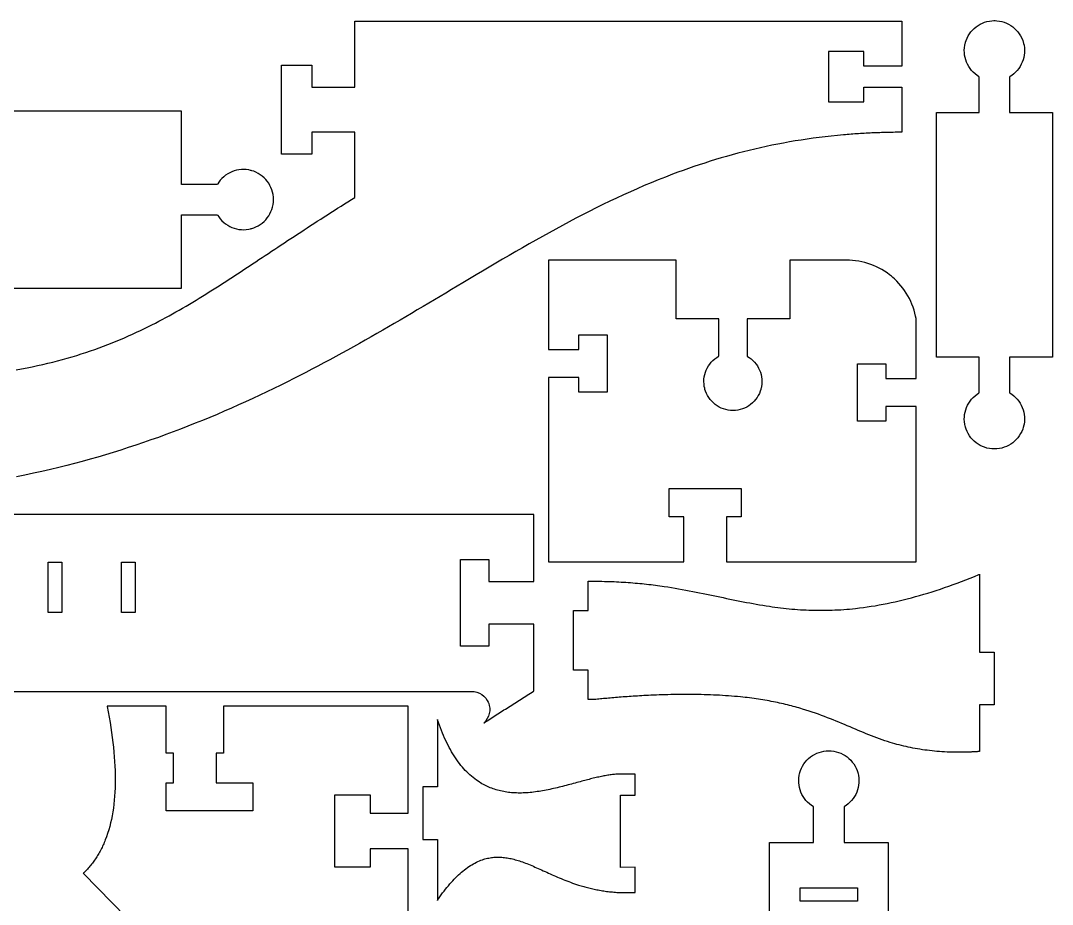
# Model space of a CAD drawing. Extents: x 0 to 398, y 0 to 295.
# Drawn here: x 257.1 to 397.8, y 172.9 to 293.4 of the extents above; entities that cross this region are included whole.
import ezdxf

# ---------------------------------------------------------------- set-up
doc = ezdxf.new("R2010")
doc.units = 0
doc.layers.get('0').update_dxf_attribs({"linetype": 'CONTINUOUS'})

msp = doc.modelspace()

# ---------------------------------------------------------------- linework, layer by layer
at = {"color": 0}
for points in [[(256.514, 245.771), (257.258, 245.911), (257.99, 246.056), (258.713, 246.206), (259.425, 246.36), (260.126, 246.519), (260.818, 246.683), (261.499, 246.853), (262.171, 247.026), (262.833, 247.206), (263.487, 247.389), (264.133, 247.576), (264.769, 247.769), (265.397, 247.967), (266.018, 248.168), (266.631, 248.374), (267.236, 248.585), (267.835, 248.799), (268.425, 249.018), (269.01, 249.24), (269.589, 249.468), (270.161, 249.699), (270.726, 249.935), (271.287, 250.174), (271.843, 250.417), (272.393, 250.664), (272.939, 250.915), (273.479, 251.171), (274.017, 251.429), (274.549, 251.692), (275.026, 251.932), (275.5, 252.174), (275.972, 252.419), (276.442, 252.668), (276.908, 252.919), (277.374, 253.174), (277.838, 253.429), (278.299, 253.689), (278.758, 253.95), (279.217, 254.215), (279.675, 254.482), (280.131, 254.751), (280.585, 255.022), (281.04, 255.296), (281.493, 255.572), (281.946, 255.85), (282.399, 256.131), (282.85, 256.414), (283.303, 256.699), (283.754, 256.985), (284.207, 257.274), (284.658, 257.564), (285.111, 257.857), (285.565, 258.151), (286.018, 258.447), (286.474, 258.744), (286.929, 259.044), (287.386, 259.344), (287.844, 259.647), (288.304, 259.951), (288.765, 260.257), (289.192, 260.539), (289.619, 260.822), (290.047, 261.107), (290.478, 261.393), (290.911, 261.679), (291.344, 261.967), (291.779, 262.256), (292.217, 262.544), (292.656, 262.835), (293.096, 263.125), (293.537, 263.417), (293.981, 263.708), (294.425, 264.001), (294.872, 264.294), (295.321, 264.589), (295.769, 264.883), (296.221, 265.178), (296.674, 265.472), (297.129, 265.768), (297.585, 266.064), (298.043, 266.36), (298.501, 266.656), (298.963, 266.951), (299.425, 267.249), (299.889, 267.544), (300.354, 267.84), (300.822, 268.138), (301.29, 268.433), (301.761, 268.729), (302.233, 269.025), (302.707, 269.321), (302.707, 278.204), (296.857, 278.204), (296.857, 275.204), (292.707, 275.204), (292.707, 287.354), (296.857, 287.354), (296.857, 284.354), (302.707, 284.354), (302.707, 293.354), (377.289, 293.354), (377.289, 287.204), (372.139, 287.204), (372.139, 289.204), (367.289, 289.204), (367.289, 282.354), (372.139, 282.354), (372.139, 284.354), (377.289, 284.354), (377.289, 278.204), (377.215, 278.204), (377.215, 278.204), (376.946, 278.201), (376.678, 278.2), (376.411, 278.196), (376.143, 278.193), (375.876, 278.188), (375.611, 278.183), (375.344, 278.176), (375.079, 278.171), (374.815, 278.162), (374.55, 278.156), (374.286, 278.146), (374.022, 278.138), (373.76, 278.126), (373.497, 278.115), (373.235, 278.104), (372.974, 278.092), (372.713, 278.079), (372.451, 278.065), (372.19, 278.051), (371.931, 278.036), (371.671, 278.021), (371.412, 278.004), (371.154, 277.986), (370.896, 277.968), (370.638, 277.95), (370.381, 277.931), (370.124, 277.911), (369.868, 277.89), (369.611, 277.869), (369.356, 277.847), (368.515, 277.769), (367.681, 277.683), (366.85, 277.59), (366.024, 277.49), (365.203, 277.382), (364.386, 277.267), (363.575, 277.143), (362.768, 277.013), (361.965, 276.876), (361.167, 276.732), (360.372, 276.581), (359.582, 276.422), (358.797, 276.257), (358.015, 276.085), (357.237, 275.906), (356.464, 275.721), (355.694, 275.529), (354.929, 275.331), (354.168, 275.125), (353.41, 274.914), (352.656, 274.697), (351.906, 274.474), (351.158, 274.243), (350.415, 274.007), (349.675, 273.765), (348.939, 273.518), (348.206, 273.264), (347.475, 273.006), (346.749, 272.74), (346.025, 272.469), (345.054, 272.096), (344.09, 271.713), (343.129, 271.319), (342.175, 270.918), (341.224, 270.508), (340.278, 270.089), (339.336, 269.661), (338.397, 269.225), (337.464, 268.782), (336.533, 268.332), (335.606, 267.874), (334.681, 267.41), (333.76, 266.938), (332.84, 266.461), (331.924, 265.976), (331.01, 265.487), (330.097, 264.993), (329.188, 264.493), (328.279, 263.987), (327.371, 263.479), (326.465, 262.965), (325.56, 262.447), (324.656, 261.925), (323.751, 261.4), (322.847, 260.872), (321.943, 260.342), (321.039, 259.807), (320.135, 259.271), (319.231, 258.733), (318.325, 258.193), (317.418, 257.651), (316.649, 257.192), (315.876, 256.731), (315.104, 256.268), (314.329, 255.807), (313.554, 255.344), (312.778, 254.882), (311.999, 254.421), (311.219, 253.96), (310.438, 253.499), (309.654, 253.037), (308.869, 252.578), (308.083, 252.119), (307.294, 251.661), (306.504, 251.204), (305.713, 250.749), (304.917, 250.294), (304.121, 249.843), (303.321, 249.392), (302.521, 248.943), (301.717, 248.496), (300.91, 248.051), (300.101, 247.61), (299.29, 247.169), (298.476, 246.733), (297.66, 246.299), (296.84, 245.867), (296.018, 245.439), (295.192, 245.014), (294.364, 244.592), (293.532, 244.174), (292.588, 243.704), (291.639, 243.24), (290.686, 242.781), (289.729, 242.326), (288.769, 241.878), (287.804, 241.435), (286.835, 240.997), (285.862, 240.564), (284.885, 240.138), (283.904, 239.717), (282.918, 239.303), (281.929, 238.894), (280.936, 238.492), (279.938, 238.096), (278.936, 237.707), (277.931, 237.324), (276.919, 236.949), (275.906, 236.579), (274.888, 236.218), (273.864, 235.864), (272.838, 235.517), (271.807, 235.176), (270.771, 234.844), (269.732, 234.521), (268.688, 234.204), (267.64, 233.896), (266.588, 233.596), (265.531, 233.304), (264.471, 233.021), (263.406, 232.746), (262.336, 232.479), (261.185, 232.204), (260.029, 231.939), (258.869, 231.685), (257.704, 231.44), (256.535, 231.207)], [(89.1869, 256.942), (279.075, 256.942), (279.075, 266.942), (283.957, 266.942), (284.001, 266.868), (284.144, 266.651), (284.351, 266.382), (284.578, 266.132), (284.822, 265.904), (285.083, 265.697), (285.358, 265.514), (285.647, 265.353), (285.947, 265.217), (286.257, 265.104), (286.575, 265.017), (286.9, 264.956), (287.231, 264.919), (287.565, 264.911), (287.901, 264.931), (288.239, 264.978), (288.492, 265.032), (288.575, 265.054), (288.658, 265.076), (288.904, 265.158), (289.219, 265.287), (289.519, 265.442), (289.804, 265.618), (290.071, 265.815), (290.321, 266.033), (290.551, 266.269), (290.763, 266.522), (290.951, 266.792), (291.119, 267.076), (291.264, 267.375), (291.385, 267.685), (291.481, 268.004), (291.55, 268.335), (291.592, 268.672), (291.607, 268.931), (291.607, 269.017), (291.607, 269.103), (291.592, 269.362), (291.55, 269.7), (291.481, 270.029), (291.385, 270.35), (291.264, 270.66), (291.119, 270.958), (290.951, 271.242), (290.763, 271.513), (290.551, 271.765), (290.321, 272.001), (290.071, 272.219), (289.804, 272.417), (289.519, 272.593), (289.219, 272.747), (288.904, 272.876), (288.658, 272.957), (288.575, 272.981), (288.492, 273.003), (288.239, 273.057), (287.901, 273.104), (287.565, 273.124), (287.231, 273.115), (286.9, 273.079), (286.575, 273.018), (286.257, 272.931), (285.947, 272.818), (285.647, 272.681), (285.358, 272.521), (285.083, 272.336), (284.822, 272.131), (284.578, 271.901), (284.351, 271.653), (284.144, 271.382), (284.001, 271.167), (283.957, 271.092), (279.075, 271.092), (279.075, 281.092), (198.343, 281.092)], [(10.7758, 201.926), (318.607, 201.926), (318.701, 201.926), (318.985, 201.897), (319.347, 201.814), (319.692, 201.678), (320.008, 201.494), (320.297, 201.265), (320.549, 200.996), (320.76, 200.689), (320.89, 200.436), (320.925, 200.347), (320.96, 200.26), (321.037, 199.985), (321.093, 199.617), (321.092, 199.247), (321.037, 198.885), (320.931, 198.533), (320.772, 198.2), (320.564, 197.89), (320.376, 197.676), (320.307, 197.611), (320.338, 197.631), (320.351, 197.64), (320.367, 197.65), (320.382, 197.66), (320.396, 197.669), (320.411, 197.679), (320.426, 197.689), (320.442, 197.699), (320.456, 197.708), (320.471, 197.718), (320.486, 197.728), (320.5, 197.737), (320.531, 197.757), (320.544, 197.767), (320.56, 197.776), (320.575, 197.786), (320.59, 197.796), (320.604, 197.806), (320.619, 197.815), (320.635, 197.825), (320.649, 197.835), (320.664, 197.844), (320.679, 197.854), (320.694, 197.864), (320.708, 197.874), (320.724, 197.883), (320.739, 197.893), (320.753, 197.901), (320.96, 198.036), (321.165, 198.171), (321.372, 198.304), (321.581, 198.439), (321.787, 198.574), (321.996, 198.708), (322.204, 198.843), (322.412, 198.976), (322.621, 199.111), (322.831, 199.246), (323.04, 199.381), (323.25, 199.515), (323.461, 199.65), (323.671, 199.785), (323.882, 199.919), (324.093, 200.054), (324.306, 200.189), (324.517, 200.324), (324.729, 200.458), (324.942, 200.593), (325.154, 200.728), (325.368, 200.862), (325.582, 200.997), (325.796, 201.132), (326.01, 201.265), (326.224, 201.4), (326.439, 201.535), (326.653, 201.669), (326.868, 201.803), (327.085, 201.938), (327.085, 201.939), (327.086, 201.939), (327.088, 201.94), (327.089, 201.94), (327.09, 201.942), (327.093, 201.943), (327.093, 201.943), (327.094, 201.944), (327.096, 201.944), (327.097, 201.946), (327.099, 201.946), (327.1, 201.947), (327.1, 201.949), (327.101, 201.949), (327.103, 201.95), (327.104, 201.95), (327.106, 201.951), (327.107, 201.951), (327.108, 201.953), (327.108, 201.953), (327.11, 201.954), (327.111, 201.954), (327.112, 201.956), (327.115, 201.957), (327.117, 201.957), (327.117, 201.958), (327.118, 201.958), (327.119, 201.96), (327.119, 201.96), (327.119, 211.076), (320.969, 211.076), (320.969, 208.076), (317.119, 208.076), (317.119, 219.926), (320.969, 219.926), (320.969, 216.926), (327.119, 216.926), (327.119, 226.076), (0, 226.076)], [(309.958, 161.563), (309.958, 180.447), (304.808, 180.447), (304.808, 177.947), (299.958, 177.947), (299.958, 187.797), (304.808, 187.797), (304.808, 185.297), (309.958, 185.297), (309.958, 199.926), (284.808, 199.926), (284.808, 193.506), (283.808, 193.506), (283.808, 189.464), (288.808, 189.464), (288.808, 185.614), (276.958, 185.614), (276.958, 189.464), (277.958, 189.464), (277.958, 193.506), (276.958, 193.506), (276.958, 199.926), (268.904, 199.926), (268.906, 199.924), (268.906, 199.921), (268.914, 199.882), (268.914, 199.879), (268.915, 199.872), (268.917, 199.869), (268.922, 199.84), (268.922, 199.837), (269.063, 199.114), (269.193, 198.4), (269.314, 197.694), (269.426, 196.997), (269.528, 196.31), (269.621, 195.629), (269.704, 194.958), (269.778, 194.297), (269.843, 193.643), (269.897, 193), (269.942, 192.364), (269.976, 191.739), (270, 191.121), (270.015, 190.514), (270.019, 189.915), (270.014, 189.326), (269.999, 188.747), (269.972, 188.176), (269.936, 187.617), (269.89, 187.065), (269.832, 186.524), (269.765, 185.992), (269.686, 185.471), (269.597, 184.958), (269.497, 184.457), (269.388, 183.964), (269.265, 183.482), (269.133, 183.011), (268.99, 182.549), (268.836, 182.097), (268.669, 181.657), (268.6, 181.481), (268.528, 181.307), (268.453, 181.135), (268.376, 180.964), (268.299, 180.796), (268.219, 180.628), (268.138, 180.462), (268.054, 180.3), (267.968, 180.138), (267.881, 179.978), (267.792, 179.819), (267.7, 179.664), (267.607, 179.508), (267.513, 179.356), (267.415, 179.204), (267.315, 179.056), (267.215, 178.908), (267.112, 178.763), (267.007, 178.618), (266.9, 178.476), (266.792, 178.335), (266.682, 178.197), (266.568, 178.06), (266.454, 177.925), (266.338, 177.792), (266.219, 177.66), (266.099, 177.531), (265.976, 177.403), (265.851, 177.276), (265.725, 177.153), (265.671, 177.1), (265.671, 177.1), (281.431, 160.989)], [(359.271, 157.649), (359.271, 181.286), (365.271, 181.286), (365.271, 186.168), (365.196, 186.212), (364.981, 186.356), (364.71, 186.563), (364.46, 186.789), (364.232, 187.033), (364.026, 187.294), (363.842, 187.569), (363.682, 187.858), (363.544, 188.158), (363.432, 188.468), (363.344, 188.786), (363.283, 189.111), (363.247, 189.442), (363.239, 189.776), (363.258, 190.112), (363.306, 190.45), (363.36, 190.704), (363.382, 190.786), (363.404, 190.869), (363.486, 191.115), (363.615, 191.431), (363.769, 191.731), (363.946, 192.015), (364.143, 192.282), (364.361, 192.532), (364.597, 192.763), (364.85, 192.974), (365.121, 193.163), (365.404, 193.331), (365.703, 193.475), (366.013, 193.596), (366.333, 193.692), (366.662, 193.761), (367, 193.803), (367.26, 193.818), (367.346, 193.818), (367.432, 193.818), (367.69, 193.803), (368.028, 193.761), (368.358, 193.692), (368.678, 193.596), (368.987, 193.475), (369.286, 193.331), (369.571, 193.163), (369.84, 192.974), (370.093, 192.763), (370.329, 192.532), (370.547, 192.282), (370.744, 192.015), (370.921, 191.731), (371.075, 191.431), (371.204, 191.115), (371.286, 190.869), (371.308, 190.786), (371.331, 190.704), (371.385, 190.45), (371.432, 190.112), (371.451, 189.776), (371.443, 189.442), (371.407, 189.111), (371.346, 188.786), (371.258, 188.468), (371.146, 188.158), (371.01, 187.858), (370.849, 187.569), (370.665, 187.294), (370.458, 187.033), (370.231, 186.789), (369.981, 186.563), (369.71, 186.356), (369.494, 186.212), (369.421, 186.168), (369.421, 181.286), (375.421, 181.286), (375.421, 154.311)]]:
    msp.add_lwpolyline(points, dxfattribs=at)
for points in [[(387.856, 247.531), (382.025, 247.531), (382.025, 280.903), (387.856, 280.903), (387.856, 285.785), (387.781, 285.828), (387.565, 285.971), (387.294, 286.179), (387.046, 286.406), (386.817, 286.65), (386.611, 286.911), (386.426, 287.186), (386.267, 287.475), (386.129, 287.775), (386.017, 288.085), (385.929, 288.403), (385.868, 288.728), (385.832, 289.058), (385.824, 289.393), (385.843, 289.729), (385.89, 290.067), (385.944, 290.319), (385.967, 290.403), (385.99, 290.486), (386.071, 290.732), (386.2, 291.047), (386.354, 291.347), (386.531, 291.632), (386.728, 291.899), (386.946, 292.149), (387.182, 292.379), (387.436, 292.589), (387.706, 292.779), (387.989, 292.947), (388.287, 293.092), (388.597, 293.213), (388.918, 293.308), (389.247, 293.378), (389.585, 293.419), (389.844, 293.435), (389.931, 293.435), (390.017, 293.435), (390.275, 293.419), (390.612, 293.378), (390.943, 293.308), (391.263, 293.213), (391.572, 293.092), (391.871, 292.947), (392.156, 292.779), (392.425, 292.589), (392.678, 292.379), (392.914, 292.149), (393.132, 291.899), (393.329, 291.632), (393.506, 291.347), (393.66, 291.047), (393.789, 290.732), (393.871, 290.486), (393.893, 290.403), (393.915, 290.319), (393.969, 290.067), (394.017, 289.729), (394.036, 289.393), (394.028, 289.058), (393.992, 288.728), (393.931, 288.403), (393.843, 288.085), (393.731, 287.775), (393.594, 287.475), (393.433, 287.186), (393.25, 286.911), (393.043, 286.65), (392.815, 286.406), (392.565, 286.179), (392.296, 285.971), (392.079, 285.828), (392.006, 285.785), (392.006, 280.903), (397.836, 280.903), (397.836, 247.531), (392.006, 247.531), (392.006, 242.649), (392.079, 242.606), (392.296, 242.463), (392.565, 242.254), (392.815, 242.028), (393.043, 241.783), (393.25, 241.522), (393.433, 241.247), (393.594, 240.958), (393.731, 240.658), (393.843, 240.349), (393.931, 240.031), (393.992, 239.706), (394.028, 239.375), (394.036, 239.04), (394.017, 238.704), (393.969, 238.367), (393.915, 238.114), (393.893, 238.031), (393.871, 237.947), (393.789, 237.701), (393.66, 237.386), (393.506, 237.086), (393.329, 236.801), (393.132, 236.535), (392.914, 236.285), (392.678, 236.054), (392.425, 235.844), (392.156, 235.654), (391.871, 235.486), (391.572, 235.342), (391.263, 235.221), (390.943, 235.125), (390.612, 235.056), (390.275, 235.014), (390.017, 234.999), (389.931, 234.999), (389.844, 234.999), (389.585, 235.014), (389.247, 235.056), (388.918, 235.125), (388.597, 235.221), (388.287, 235.342), (387.989, 235.486), (387.706, 235.654), (387.436, 235.844), (387.182, 236.054), (386.946, 236.285), (386.728, 236.535), (386.531, 236.801), (386.354, 237.086), (386.2, 237.386), (386.071, 237.701), (385.99, 237.947), (385.967, 238.031), (385.944, 238.114), (385.89, 238.367), (385.843, 238.704), (385.824, 239.04), (385.832, 239.375), (385.868, 239.706), (385.929, 240.031), (386.017, 240.349), (386.129, 240.658), (386.267, 240.958), (386.426, 241.247), (386.611, 241.522), (386.817, 241.783), (387.046, 242.028), (387.294, 242.254), (387.565, 242.463), (387.781, 242.606), (387.856, 242.649), (387.856, 247.531)], [(353.406, 225.756), (353.406, 219.606), (379.269, 219.606), (379.269, 240.768), (375.119, 240.768), (375.119, 238.768), (371.269, 238.768), (371.269, 246.618), (375.119, 246.618), (375.119, 244.618), (379.269, 244.618), (379.269, 252.699), (379.251, 252.804), (379.189, 253.119), (379.09, 253.535), (378.975, 253.943), (378.84, 254.346), (378.69, 254.742), (378.522, 255.129), (378.338, 255.51), (378.136, 255.881), (377.919, 256.243), (377.686, 256.596), (377.439, 256.939), (377.175, 257.271), (376.897, 257.592), (376.606, 257.9), (376.299, 258.196), (376.06, 258.411), (375.978, 258.479), (375.896, 258.549), (375.644, 258.749), (375.301, 259.003), (374.949, 259.239), (374.586, 259.46), (374.215, 259.665), (373.838, 259.853), (373.45, 260.024), (373.057, 260.178), (372.657, 260.314), (372.253, 260.433), (371.842, 260.535), (371.426, 260.618), (371.007, 260.683), (370.585, 260.729), (370.158, 260.758), (369.838, 260.768), (369.731, 260.768), (362.022, 260.768), (362.022, 252.768), (356.192, 252.768), (356.192, 247.649), (356.264, 247.608), (356.476, 247.474), (356.743, 247.278), (356.99, 247.061), (357.217, 246.829), (357.421, 246.579), (357.604, 246.315), (357.765, 246.037), (357.903, 245.749), (358.017, 245.45), (358.107, 245.142), (358.171, 244.826), (358.21, 244.506), (358.222, 244.182), (358.208, 243.854), (358.165, 243.526), (358.117, 243.279), (358.094, 243.199), (358.074, 243.117), (357.997, 242.878), (357.875, 242.569), (357.728, 242.276), (357.56, 242), (357.369, 241.739), (357.16, 241.494), (356.932, 241.269), (356.686, 241.063), (356.425, 240.878), (356.15, 240.714), (355.861, 240.572), (355.561, 240.454), (355.25, 240.36), (354.929, 240.292), (354.601, 240.25), (354.35, 240.236), (354.265, 240.236), (354.182, 240.236), (353.931, 240.25), (353.603, 240.292), (353.282, 240.36), (352.971, 240.454), (352.671, 240.572), (352.382, 240.714), (352.107, 240.878), (351.846, 241.063), (351.6, 241.269), (351.372, 241.494), (351.162, 241.739), (350.972, 242), (350.804, 242.276), (350.657, 242.569), (350.535, 242.878), (350.458, 243.117), (350.438, 243.199), (350.415, 243.279), (350.367, 243.526), (350.324, 243.854), (350.31, 244.182), (350.322, 244.506), (350.361, 244.826), (350.425, 245.142), (350.515, 245.45), (350.629, 245.749), (350.767, 246.037), (350.928, 246.315), (351.111, 246.579), (351.315, 246.829), (351.542, 247.061), (351.789, 247.278), (352.056, 247.474), (352.268, 247.608), (352.34, 247.649), (352.34, 252.768), (346.51, 252.768), (346.51, 260.768), (329.119, 260.768), (329.119, 248.582), (333.269, 248.582), (333.269, 250.582), (337.119, 250.582), (337.119, 242.732), (333.269, 242.732), (333.269, 244.732), (329.119, 244.732), (329.119, 219.606), (347.556, 219.606), (347.556, 225.756), (345.556, 225.756), (345.556, 229.606), (355.406, 229.606), (355.406, 225.756), (353.406, 225.756)], [(260.881, 219.533), (262.731, 219.533), (262.731, 212.683), (260.881, 212.683), (260.881, 219.533)], [(270.881, 219.533), (272.731, 219.533), (272.731, 212.683), (270.881, 212.683), (270.881, 219.533)], [(387.829, 193.707), (387.753, 193.701), (387.678, 193.697), (387.601, 193.692), (387.526, 193.688), (387.451, 193.682), (387.376, 193.678), (387.301, 193.674), (387.226, 193.669), (387.151, 193.665), (387.076, 193.663), (387.001, 193.658), (386.926, 193.654), (386.851, 193.651), (386.778, 193.647), (386.703, 193.644), (386.629, 193.642), (386.554, 193.639), (386.481, 193.636), (386.407, 193.633), (386.332, 193.631), (386.258, 193.629), (386.185, 193.626), (386.111, 193.624), (386.037, 193.622), (385.964, 193.621), (385.89, 193.619), (385.818, 193.618), (385.744, 193.617), (385.671, 193.615), (385.599, 193.614), (385.237, 193.61), (384.879, 193.61), (384.524, 193.614), (384.169, 193.621), (383.818, 193.631), (383.469, 193.644), (383.124, 193.663), (382.779, 193.683), (382.438, 193.707), (382.099, 193.735), (381.761, 193.765), (381.426, 193.8), (381.093, 193.836), (380.763, 193.878), (380.433, 193.921), (380.107, 193.968), (379.782, 194.018), (379.46, 194.072), (379.139, 194.129), (378.819, 194.189), (378.503, 194.251), (378.188, 194.318), (377.875, 194.388), (377.564, 194.46), (377.254, 194.535), (376.946, 194.614), (376.64, 194.694), (376.336, 194.779), (376.033, 194.867), (375.732, 194.957), (375.36, 195.074), (374.989, 195.194), (374.622, 195.321), (374.256, 195.45), (373.89, 195.583), (373.526, 195.721), (373.162, 195.861), (372.8, 196.004), (372.438, 196.15), (372.074, 196.299), (371.71, 196.449), (371.344, 196.601), (370.978, 196.756), (370.61, 196.913), (370.24, 197.069), (369.868, 197.226), (369.493, 197.385), (369.114, 197.544), (368.733, 197.703), (368.349, 197.861), (367.958, 198.019), (367.565, 198.176), (367.168, 198.333), (366.765, 198.489), (366.357, 198.642), (365.943, 198.793), (365.522, 198.943), (365.097, 199.09), (364.664, 199.235), (364.224, 199.376), (363.778, 199.515), (363.528, 199.59), (363.275, 199.664), (363.021, 199.736), (362.764, 199.808), (362.504, 199.878), (362.243, 199.946), (361.979, 200.014), (361.713, 200.081), (361.443, 200.144), (361.172, 200.208), (360.899, 200.271), (360.624, 200.331), (360.346, 200.39), (360.065, 200.449), (359.783, 200.504), (359.499, 200.56), (359.213, 200.612), (358.924, 200.665), (358.633, 200.715), (358.34, 200.764), (358.044, 200.811), (357.747, 200.857), (357.449, 200.901), (357.147, 200.944), (356.843, 200.985), (356.539, 201.025), (356.231, 201.063), (355.922, 201.099), (355.611, 201.132), (355.297, 201.165), (354.897, 201.204), (354.493, 201.24), (354.088, 201.274), (353.679, 201.304), (353.269, 201.333), (352.858, 201.36), (352.444, 201.383), (352.031, 201.404), (351.615, 201.422), (351.199, 201.439), (350.782, 201.454), (350.364, 201.465), (349.947, 201.476), (349.529, 201.485), (349.112, 201.49), (348.696, 201.494), (348.281, 201.497), (347.867, 201.497), (347.453, 201.496), (347.04, 201.493), (346.631, 201.489), (346.222, 201.482), (345.817, 201.475), (345.412, 201.465), (345.011, 201.456), (344.612, 201.443), (344.218, 201.431), (343.826, 201.415), (343.438, 201.4), (343.053, 201.383), (342.744, 201.368), (342.438, 201.353), (342.135, 201.337), (341.835, 201.322), (341.539, 201.306), (341.246, 201.289), (340.956, 201.271), (340.669, 201.253), (340.386, 201.235), (340.107, 201.217), (339.832, 201.197), (339.56, 201.178), (339.292, 201.158), (339.028, 201.138), (338.768, 201.118), (338.511, 201.097), (338.26, 201.076), (338.011, 201.056), (337.768, 201.035), (337.529, 201.014), (337.294, 200.992), (337.064, 200.971), (336.839, 200.949), (336.617, 200.928), (336.401, 200.906), (336.189, 200.885), (335.982, 200.862), (335.781, 200.842), (335.583, 200.819), (335.392, 200.797), (335.392, 200.797), (335.392, 200.797), (335.392, 200.797), (335.392, 200.797), (335.392, 200.797), (335.39, 200.797), (335.39, 200.797), (335.39, 200.797), (335.39, 200.797), (335.39, 200.797), (335.389, 200.797), (335.389, 200.797), (335.389, 200.797), (335.389, 200.797), (335.389, 200.797), (335.389, 200.797), (335.388, 200.797), (335.388, 200.797), (334.508, 200.797), (334.508, 204.797), (332.508, 204.797), (332.508, 212.947), (334.508, 212.947), (334.508, 216.947), (335.383, 216.947), (335.724, 216.946), (336.061, 216.944), (336.397, 216.939), (336.732, 216.933), (337.065, 216.925), (337.396, 216.915), (337.726, 216.904), (338.054, 216.892), (338.381, 216.878), (338.706, 216.861), (339.029, 216.843), (339.351, 216.824), (339.671, 216.804), (339.99, 216.782), (340.307, 216.757), (340.624, 216.732), (340.938, 216.706), (341.25, 216.678), (341.561, 216.649), (341.871, 216.618), (342.179, 216.585), (342.486, 216.551), (342.792, 216.517), (343.097, 216.481), (343.4, 216.443), (343.701, 216.406), (344.001, 216.365), (344.3, 216.325), (344.597, 216.282), (344.893, 216.239), (345.39, 216.164), (345.885, 216.085), (346.375, 216.004), (346.862, 215.921), (347.347, 215.835), (347.828, 215.747), (348.307, 215.657), (348.782, 215.567), (349.254, 215.474), (349.725, 215.381), (350.193, 215.286), (350.658, 215.19), (351.122, 215.094), (351.583, 214.999), (352.043, 214.903), (352.5, 214.807), (352.957, 214.711), (353.411, 214.615), (353.864, 214.521), (354.317, 214.428), (354.767, 214.335), (355.217, 214.244), (355.665, 214.156), (356.114, 214.068), (356.561, 213.982), (357.008, 213.899), (357.454, 213.818), (357.901, 213.74), (358.347, 213.665), (358.793, 213.593), (359.24, 213.525), (359.622, 213.468), (360.006, 213.415), (360.389, 213.365), (360.774, 213.317), (361.157, 213.272), (361.542, 213.232), (361.928, 213.193), (362.313, 213.157), (362.699, 213.125), (363.086, 213.096), (363.474, 213.069), (363.861, 213.047), (364.25, 213.028), (364.64, 213.011), (365.031, 212.999), (365.421, 212.989), (365.813, 212.983), (366.206, 212.981), (366.6, 212.982), (366.994, 212.987), (367.389, 212.996), (367.786, 213.007), (368.183, 213.024), (368.582, 213.043), (368.982, 213.067), (369.382, 213.093), (369.785, 213.124), (370.188, 213.16), (370.592, 213.199), (370.997, 213.242), (371.528, 213.303), (372.06, 213.371), (372.594, 213.446), (373.131, 213.528), (373.669, 213.615), (374.21, 213.71), (374.753, 213.811), (375.297, 213.918), (375.844, 214.031), (376.393, 214.151), (376.943, 214.278), (377.497, 214.41), (378.051, 214.549), (378.608, 214.693), (379.168, 214.844), (379.728, 215.003), (380.292, 215.167), (380.857, 215.336), (381.424, 215.513), (381.993, 215.694), (382.564, 215.883), (383.138, 216.078), (383.713, 216.278), (384.289, 216.485), (384.868, 216.697), (385.45, 216.917), (386.033, 217.14), (386.618, 217.371), (387.206, 217.608), (387.794, 217.851), (387.799, 217.853), (387.801, 217.854), (387.806, 217.856), (387.808, 217.857), (387.813, 217.858), (387.815, 217.86), (387.819, 217.861), (387.822, 217.862), (387.826, 217.864), (387.829, 217.865), (387.833, 217.867), (387.84, 217.869), (387.843, 217.871), (387.847, 217.872), (387.85, 217.874), (387.854, 217.875), (387.857, 217.876), (387.861, 217.878), (387.864, 217.879), (387.868, 217.881), (387.871, 217.882), (387.875, 217.883), (387.878, 217.885), (387.882, 217.886), (387.885, 217.888), (387.889, 217.889), (387.892, 217.89), (387.899, 217.894), (387.899, 207.249), (389.899, 207.249), (389.899, 200.099), (387.899, 200.099), (387.899, 193.711), (387.829, 193.707)], [(313.958, 198.085), (313.958, 188.881), (311.958, 188.881), (311.958, 181.731), (313.958, 181.731), (313.958, 173.401), (313.963, 173.408), (313.968, 173.414), (313.982, 173.435), (313.986, 173.442), (313.99, 173.447), (314, 173.461), (314.004, 173.468), (314.018, 173.487), (314.022, 173.494), (314.032, 173.507), (314.036, 173.514), (314.05, 173.533), (314.054, 173.54), (314.068, 173.56), (314.072, 173.567), (314.078, 173.574), (314.082, 173.581), (314.086, 173.587), (314.096, 173.6), (314.29, 173.879), (314.485, 174.151), (314.679, 174.417), (314.875, 174.675), (315.071, 174.928), (315.267, 175.172), (315.463, 175.41), (315.66, 175.642), (315.857, 175.865), (316.056, 176.083), (316.254, 176.293), (316.453, 176.497), (316.651, 176.694), (316.851, 176.883), (317.051, 177.067), (317.251, 177.242), (317.453, 177.41), (317.654, 177.572), (317.856, 177.726), (318.058, 177.874), (318.261, 178.014), (318.464, 178.147), (318.668, 178.272), (318.872, 178.392), (319.076, 178.503), (319.282, 178.607), (319.487, 178.704), (319.694, 178.794), (319.901, 178.878), (320.108, 178.953), (320.281, 179.01), (320.453, 179.061), (320.625, 179.107), (320.799, 179.149), (320.972, 179.185), (321.146, 179.217), (321.321, 179.243), (321.496, 179.264), (321.672, 179.282), (321.849, 179.294), (322.026, 179.301), (322.204, 179.304), (322.382, 179.303), (322.561, 179.297), (322.742, 179.288), (322.922, 179.274), (323.104, 179.254), (323.286, 179.232), (323.469, 179.204), (323.654, 179.174), (323.839, 179.139), (324.025, 179.1), (324.213, 179.057), (324.4, 179.011), (324.589, 178.96), (324.779, 178.906), (324.969, 178.849), (325.162, 178.788), (325.356, 178.722), (325.55, 178.654), (325.746, 178.583), (325.958, 178.503), (326.174, 178.418), (326.389, 178.332), (326.607, 178.242), (326.826, 178.15), (327.047, 178.056), (327.269, 177.958), (327.494, 177.86), (327.721, 177.758), (327.949, 177.657), (328.178, 177.553), (328.41, 177.447), (328.643, 177.342), (328.879, 177.235), (329.115, 177.128), (329.356, 177.021), (329.597, 176.913), (329.84, 176.804), (330.086, 176.697), (330.335, 176.59), (330.585, 176.483), (330.838, 176.378), (331.093, 176.272), (331.35, 176.169), (331.61, 176.067), (331.872, 175.967), (332.136, 175.868), (332.404, 175.771), (332.674, 175.678), (332.946, 175.585), (333.222, 175.496), (333.393, 175.443), (333.565, 175.39), (333.739, 175.339), (333.914, 175.289), (334.089, 175.24), (334.265, 175.192), (334.443, 175.146), (334.622, 175.1), (334.803, 175.057), (334.983, 175.014), (335.165, 174.972), (335.349, 174.933), (335.533, 174.894), (335.718, 174.857), (335.904, 174.822), (336.092, 174.788), (336.281, 174.756), (336.471, 174.724), (336.662, 174.694), (336.854, 174.667), (337.047, 174.64), (337.242, 174.615), (337.438, 174.592), (337.635, 174.569), (337.832, 174.55), (338.032, 174.532), (338.232, 174.515), (338.433, 174.501), (338.636, 174.487), (338.84, 174.476), (338.84, 174.476), (338.84, 174.476), (338.842, 174.476), (338.842, 174.476), (340.918, 174.476), (340.918, 177.926), (338.918, 177.914), (338.918, 187.742), (340.918, 187.754), (340.918, 190.626), (338.843, 190.626), (338.707, 190.625), (338.567, 190.621), (338.424, 190.614), (338.279, 190.606), (338.131, 190.593), (337.979, 190.579), (337.826, 190.561), (337.669, 190.543), (337.511, 190.521), (337.349, 190.497), (337.185, 190.471), (337.018, 190.443), (336.85, 190.414), (336.678, 190.382), (336.504, 190.347), (336.329, 190.311), (336.15, 190.274), (335.969, 190.235), (335.787, 190.194), (335.603, 190.151), (335.415, 190.107), (335.226, 190.063), (335.036, 190.015), (334.843, 189.967), (334.647, 189.918), (334.451, 189.867), (334.253, 189.815), (334.051, 189.763), (333.85, 189.708), (333.646, 189.654), (333.44, 189.599), (333.207, 189.535), (332.972, 189.472), (332.736, 189.408), (332.499, 189.343), (332.258, 189.279), (332.018, 189.215), (331.776, 189.151), (331.533, 189.087), (331.289, 189.024), (331.044, 188.961), (330.799, 188.9), (330.553, 188.839), (330.306, 188.781), (330.057, 188.722), (329.81, 188.665), (329.561, 188.61), (329.313, 188.556), (329.064, 188.504), (328.815, 188.454), (328.568, 188.407), (328.319, 188.362), (328.071, 188.319), (327.824, 188.279), (327.576, 188.242), (327.331, 188.207), (327.085, 188.175), (326.84, 188.147), (326.596, 188.122), (326.353, 188.101), (326.111, 188.083), (325.871, 188.069), (325.642, 188.06), (325.414, 188.054), (325.188, 188.051), (324.963, 188.054), (324.739, 188.06), (324.517, 188.068), (324.296, 188.082), (324.076, 188.099), (323.858, 188.121), (323.642, 188.146), (323.428, 188.175), (323.214, 188.208), (323.003, 188.246), (322.793, 188.288), (322.585, 188.332), (322.378, 188.382), (322.174, 188.436), (321.971, 188.494), (321.769, 188.558), (321.569, 188.625), (321.372, 188.696), (321.176, 188.772), (320.983, 188.853), (320.79, 188.938), (320.601, 189.026), (320.414, 189.121), (320.228, 189.219), (320.043, 189.322), (319.862, 189.431), (319.682, 189.543), (319.504, 189.66), (319.276, 189.819), (319.051, 189.986), (318.831, 190.161), (318.612, 190.343), (318.397, 190.532), (318.186, 190.731), (317.978, 190.935), (317.772, 191.147), (317.572, 191.367), (317.374, 191.594), (317.179, 191.829), (316.987, 192.071), (316.8, 192.321), (316.615, 192.578), (316.433, 192.842), (316.256, 193.114), (316.081, 193.393), (315.908, 193.679), (315.74, 193.972), (315.575, 194.272), (315.414, 194.581), (315.256, 194.894), (315.1, 195.217), (314.949, 195.546), (314.8, 195.882), (314.654, 196.225), (314.513, 196.575), (314.372, 196.932), (314.237, 197.296), (314.104, 197.668), (313.974, 198.043), (313.972, 198.046), (313.972, 198.047), (313.971, 198.049), (313.971, 198.05), (313.971, 198.051), (313.969, 198.053), (313.969, 198.056), (313.968, 198.057), (313.968, 198.058), (313.967, 198.06), (313.967, 198.061), (313.967, 198.063), (313.965, 198.064), (313.965, 198.065), (313.965, 198.067), (313.964, 198.068), (313.964, 198.069), (313.964, 198.071), (313.963, 198.072), (313.963, 198.074), (313.963, 198.075), (313.961, 198.076), (313.961, 198.078), (313.961, 198.079), (313.96, 198.081), (313.96, 198.082), (313.96, 198.083), (313.958, 198.085)], [(363.421, 175.136), (371.271, 175.136), (371.271, 173.286), (363.421, 173.286), (363.421, 175.136)]]:
    msp.add_lwpolyline(points, close=True, dxfattribs=at)

doc.saveas('drawing.dxf')
